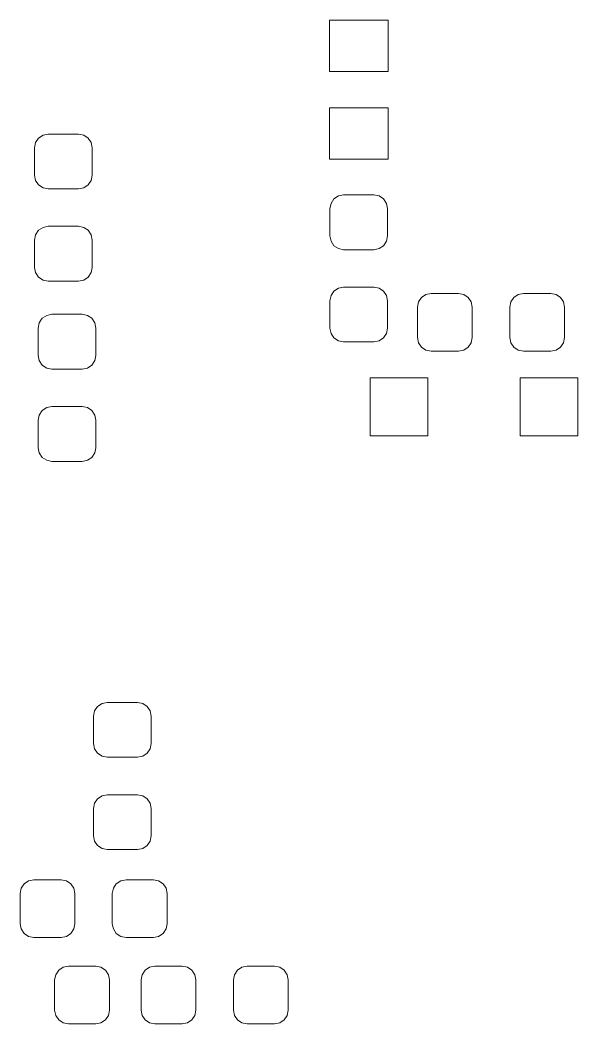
# Model space of a CAD drawing. Header units: millimetres. Extents: x -50 to 46, y -112 to 132.
# Drawn here: x -29.35 to -19.68, y 102.61 to 120.02 of the extents above; entities that cross this region are included whole.
import ezdxf

# ---------------------------------------------------------------- set-up
doc = ezdxf.new("R2010")
doc.units = ezdxf.units.MM
doc.header["$MEASUREMENT"] = 0
doc.layers.add('Layer 1', color=7, linetype='Continuous')

msp = doc.modelspace()

# ---------------------------------------------------------------- linework, layer by layer
at = {"layer": 'Layer 1', "lineweight": 9}
for points, knots in [([(-22.9694, 119.1312), (-22.9694, 119.1312), (-23.9854, 119.1312), (-23.9854, 119.1312), (-23.9854, 119.1312), (-23.9854, 119.1312), (-23.9854, 120.0202), (-23.9854, 120.0202), (-23.9854, 120.0202), (-23.9854, 120.0202), (-22.9694, 120.0202), (-22.9694, 120.0202), (-22.9694, 120.0202), (-22.9694, 120.0202), (-22.9694, 119.1312), (-22.9694, 119.1312)], [0, 0, 0, 0, 0.2, 0.2, 0.2, 0.2, 0.4, 0.4, 0.4, 0.4, 0.6, 0.6, 0.6, 0.6, 1, 1, 1, 1]), ([(-22.9694, 117.6072), (-22.9694, 117.6072), (-23.9854, 117.6072), (-23.9854, 117.6072), (-23.9854, 117.6072), (-23.9854, 117.6072), (-23.9854, 118.4962), (-23.9854, 118.4962), (-23.9854, 118.4962), (-23.9854, 118.4962), (-22.9694, 118.4962), (-22.9694, 118.4962), (-22.9694, 118.4962), (-22.9694, 118.4962), (-22.9694, 117.6072), (-22.9694, 117.6072)], [0, 0, 0, 0, 0.2, 0.2, 0.2, 0.2, 0.4, 0.4, 0.4, 0.4, 0.6, 0.6, 0.6, 0.6, 1, 1, 1, 1]), ([(-28.3388, 118.0441), (-28.3388, 118.0441), (-28.2479, 118.026), (-28.2479, 118.026), (-28.2479, 118.026), (-28.2479, 118.026), (-28.1709, 117.9745), (-28.1709, 117.9745), (-28.1709, 117.9745), (-28.1709, 117.9745), (-28.1194, 117.8975), (-28.1194, 117.8975), (-28.1194, 117.8975), (-28.1194, 117.8975), (-28.1013, 117.8066), (-28.1013, 117.8066), (-28.1013, 117.8066), (-28.1013, 117.8066), (-28.1013, 117.3316), (-28.1013, 117.3316), (-28.1013, 117.3316), (-28.1013, 117.3316), (-28.1194, 117.2407), (-28.1194, 117.2407), (-28.1194, 117.2407), (-28.1194, 117.2407), (-28.1709, 117.1637), (-28.1709, 117.1637), (-28.1709, 117.1637), (-28.1709, 117.1637), (-28.2479, 117.1122), (-28.2479, 117.1122), (-28.2479, 117.1122), (-28.2479, 117.1122), (-28.3388, 117.0941), (-28.3388, 117.0941), (-28.3388, 117.0941), (-28.3388, 117.0941), (-28.8638, 117.0941), (-28.8638, 117.0941), (-28.8638, 117.0941), (-28.8638, 117.0941), (-28.9547, 117.1122), (-28.9547, 117.1122), (-28.9547, 117.1122), (-28.9547, 117.1122), (-29.0317, 117.1637), (-29.0317, 117.1637), (-29.0317, 117.1637), (-29.0317, 117.1637), (-29.0832, 117.2407), (-29.0832, 117.2407), (-29.0832, 117.2407), (-29.0832, 117.2407), (-29.1013, 117.3316), (-29.1013, 117.3316), (-29.1013, 117.3316), (-29.1013, 117.3316), (-29.1013, 117.8066), (-29.1013, 117.8066), (-29.1013, 117.8066), (-29.1013, 117.8066), (-29.0832, 117.8975), (-29.0832, 117.8975), (-29.0832, 117.8975), (-29.0832, 117.8975), (-29.0317, 117.9745), (-29.0317, 117.9745), (-29.0317, 117.9745), (-29.0317, 117.9745), (-28.9547, 118.026), (-28.9547, 118.026), (-28.9547, 118.026), (-28.9547, 118.026), (-28.8638, 118.0441), (-28.8638, 118.0441), (-28.8638, 118.0441), (-28.8638, 118.0441), (-28.3388, 118.0441), (-28.3388, 118.0441)], [0, 0, 0, 0, 0.047619, 0.047619, 0.047619, 0.047619, 0.0952381, 0.0952381, 0.0952381, 0.0952381, 0.1428571, 0.1428571, 0.1428571, 0.1428571, 0.1904762, 0.1904762, 0.1904762, 0.1904762, 0.2380952, 0.2380952, 0.2380952, 0.2380952, 0.2857143, 0.2857143, 0.2857143, 0.2857143, 0.3333333, 0.3333333, 0.3333333, 0.3333333, 0.3809524, 0.3809524, 0.3809524, 0.3809524, 0.4285714, 0.4285714, 0.4285714, 0.4285714, 0.4761905, 0.4761905, 0.4761905, 0.4761905, 0.5238095, 0.5238095, 0.5238095, 0.5238095, 0.5714286, 0.5714286, 0.5714286, 0.5714286, 0.6190476, 0.6190476, 0.6190476, 0.6190476, 0.6666667, 0.6666667, 0.6666667, 0.6666667, 0.7142857, 0.7142857, 0.7142857, 0.7142857, 0.7619048, 0.7619048, 0.7619048, 0.7619048, 0.8095238, 0.8095238, 0.8095238, 0.8095238, 0.8571429, 0.8571429, 0.8571429, 0.8571429, 0.9047619, 0.9047619, 0.9047619, 0.9047619, 1, 1, 1, 1]), ([(-23.2149, 116.9887), (-23.2149, 116.9887), (-23.124, 116.9706), (-23.124, 116.9706), (-23.124, 116.9706), (-23.124, 116.9706), (-23.047, 116.9191), (-23.047, 116.9191), (-23.047, 116.9191), (-23.047, 116.9191), (-22.9955, 116.8421), (-22.9955, 116.8421), (-22.9955, 116.8421), (-22.9955, 116.8421), (-22.9774, 116.7512), (-22.9774, 116.7512), (-22.9774, 116.7512), (-22.9774, 116.7512), (-22.9774, 116.2762), (-22.9774, 116.2762), (-22.9774, 116.2762), (-22.9774, 116.2762), (-22.9955, 116.1853), (-22.9955, 116.1853), (-22.9955, 116.1853), (-22.9955, 116.1853), (-23.047, 116.1083), (-23.047, 116.1083), (-23.047, 116.1083), (-23.047, 116.1083), (-23.124, 116.0568), (-23.124, 116.0568), (-23.124, 116.0568), (-23.124, 116.0568), (-23.2149, 116.0387), (-23.2149, 116.0387), (-23.2149, 116.0387), (-23.2149, 116.0387), (-23.7399, 116.0387), (-23.7399, 116.0387), (-23.7399, 116.0387), (-23.7399, 116.0387), (-23.8308, 116.0568), (-23.8308, 116.0568), (-23.8308, 116.0568), (-23.8308, 116.0568), (-23.9078, 116.1083), (-23.9078, 116.1083), (-23.9078, 116.1083), (-23.9078, 116.1083), (-23.9593, 116.1853), (-23.9593, 116.1853), (-23.9593, 116.1853), (-23.9593, 116.1853), (-23.9774, 116.2762), (-23.9774, 116.2762), (-23.9774, 116.2762), (-23.9774, 116.2762), (-23.9774, 116.7512), (-23.9774, 116.7512), (-23.9774, 116.7512), (-23.9774, 116.7512), (-23.9593, 116.8421), (-23.9593, 116.8421), (-23.9593, 116.8421), (-23.9593, 116.8421), (-23.9078, 116.9191), (-23.9078, 116.9191), (-23.9078, 116.9191), (-23.9078, 116.9191), (-23.8308, 116.9706), (-23.8308, 116.9706), (-23.8308, 116.9706), (-23.8308, 116.9706), (-23.7399, 116.9887), (-23.7399, 116.9887), (-23.7399, 116.9887), (-23.7399, 116.9887), (-23.2149, 116.9887), (-23.2149, 116.9887)], [0, 0, 0, 0, 0.047619, 0.047619, 0.047619, 0.047619, 0.0952381, 0.0952381, 0.0952381, 0.0952381, 0.1428571, 0.1428571, 0.1428571, 0.1428571, 0.1904762, 0.1904762, 0.1904762, 0.1904762, 0.2380952, 0.2380952, 0.2380952, 0.2380952, 0.2857143, 0.2857143, 0.2857143, 0.2857143, 0.3333333, 0.3333333, 0.3333333, 0.3333333, 0.3809524, 0.3809524, 0.3809524, 0.3809524, 0.4285714, 0.4285714, 0.4285714, 0.4285714, 0.4761905, 0.4761905, 0.4761905, 0.4761905, 0.5238095, 0.5238095, 0.5238095, 0.5238095, 0.5714286, 0.5714286, 0.5714286, 0.5714286, 0.6190476, 0.6190476, 0.6190476, 0.6190476, 0.6666667, 0.6666667, 0.6666667, 0.6666667, 0.7142857, 0.7142857, 0.7142857, 0.7142857, 0.7619048, 0.7619048, 0.7619048, 0.7619048, 0.8095238, 0.8095238, 0.8095238, 0.8095238, 0.8571429, 0.8571429, 0.8571429, 0.8571429, 0.9047619, 0.9047619, 0.9047619, 0.9047619, 1, 1, 1, 1]), ([(-28.3388, 116.4441), (-28.3388, 116.4441), (-28.2479, 116.426), (-28.2479, 116.426), (-28.2479, 116.426), (-28.2479, 116.426), (-28.1709, 116.3745), (-28.1709, 116.3745), (-28.1709, 116.3745), (-28.1709, 116.3745), (-28.1194, 116.2975), (-28.1194, 116.2975), (-28.1194, 116.2975), (-28.1194, 116.2975), (-28.1013, 116.2066), (-28.1013, 116.2066), (-28.1013, 116.2066), (-28.1013, 116.2066), (-28.1013, 115.7316), (-28.1013, 115.7316), (-28.1013, 115.7316), (-28.1013, 115.7316), (-28.1194, 115.6407), (-28.1194, 115.6407), (-28.1194, 115.6407), (-28.1194, 115.6407), (-28.1709, 115.5637), (-28.1709, 115.5637), (-28.1709, 115.5637), (-28.1709, 115.5637), (-28.2479, 115.5122), (-28.2479, 115.5122), (-28.2479, 115.5122), (-28.2479, 115.5122), (-28.3388, 115.4941), (-28.3388, 115.4941), (-28.3388, 115.4941), (-28.3388, 115.4941), (-28.8638, 115.4941), (-28.8638, 115.4941), (-28.8638, 115.4941), (-28.8638, 115.4941), (-28.9547, 115.5122), (-28.9547, 115.5122), (-28.9547, 115.5122), (-28.9547, 115.5122), (-29.0317, 115.5637), (-29.0317, 115.5637), (-29.0317, 115.5637), (-29.0317, 115.5637), (-29.0832, 115.6407), (-29.0832, 115.6407), (-29.0832, 115.6407), (-29.0832, 115.6407), (-29.1013, 115.7316), (-29.1013, 115.7316), (-29.1013, 115.7316), (-29.1013, 115.7316), (-29.1013, 116.2066), (-29.1013, 116.2066), (-29.1013, 116.2066), (-29.1013, 116.2066), (-29.0832, 116.2975), (-29.0832, 116.2975), (-29.0832, 116.2975), (-29.0832, 116.2975), (-29.0317, 116.3745), (-29.0317, 116.3745), (-29.0317, 116.3745), (-29.0317, 116.3745), (-28.9547, 116.426), (-28.9547, 116.426), (-28.9547, 116.426), (-28.9547, 116.426), (-28.8638, 116.4441), (-28.8638, 116.4441), (-28.8638, 116.4441), (-28.8638, 116.4441), (-28.3388, 116.4441), (-28.3388, 116.4441)], [0, 0, 0, 0, 0.047619, 0.047619, 0.047619, 0.047619, 0.0952381, 0.0952381, 0.0952381, 0.0952381, 0.1428571, 0.1428571, 0.1428571, 0.1428571, 0.1904762, 0.1904762, 0.1904762, 0.1904762, 0.2380952, 0.2380952, 0.2380952, 0.2380952, 0.2857143, 0.2857143, 0.2857143, 0.2857143, 0.3333333, 0.3333333, 0.3333333, 0.3333333, 0.3809524, 0.3809524, 0.3809524, 0.3809524, 0.4285714, 0.4285714, 0.4285714, 0.4285714, 0.4761905, 0.4761905, 0.4761905, 0.4761905, 0.5238095, 0.5238095, 0.5238095, 0.5238095, 0.5714286, 0.5714286, 0.5714286, 0.5714286, 0.6190476, 0.6190476, 0.6190476, 0.6190476, 0.6666667, 0.6666667, 0.6666667, 0.6666667, 0.7142857, 0.7142857, 0.7142857, 0.7142857, 0.7619048, 0.7619048, 0.7619048, 0.7619048, 0.8095238, 0.8095238, 0.8095238, 0.8095238, 0.8571429, 0.8571429, 0.8571429, 0.8571429, 0.9047619, 0.9047619, 0.9047619, 0.9047619, 1, 1, 1, 1]), ([(-23.2149, 115.3887), (-23.2149, 115.3887), (-23.124, 115.3706), (-23.124, 115.3706), (-23.124, 115.3706), (-23.124, 115.3706), (-23.047, 115.3191), (-23.047, 115.3191), (-23.047, 115.3191), (-23.047, 115.3191), (-22.9955, 115.2421), (-22.9955, 115.2421), (-22.9955, 115.2421), (-22.9955, 115.2421), (-22.9774, 115.1512), (-22.9774, 115.1512), (-22.9774, 115.1512), (-22.9774, 115.1512), (-22.9774, 114.6762), (-22.9774, 114.6762), (-22.9774, 114.6762), (-22.9774, 114.6762), (-22.9955, 114.5853), (-22.9955, 114.5853), (-22.9955, 114.5853), (-22.9955, 114.5853), (-23.047, 114.5083), (-23.047, 114.5083), (-23.047, 114.5083), (-23.047, 114.5083), (-23.124, 114.4568), (-23.124, 114.4568), (-23.124, 114.4568), (-23.124, 114.4568), (-23.2149, 114.4387), (-23.2149, 114.4387), (-23.2149, 114.4387), (-23.2149, 114.4387), (-23.7399, 114.4387), (-23.7399, 114.4387), (-23.7399, 114.4387), (-23.7399, 114.4387), (-23.8308, 114.4568), (-23.8308, 114.4568), (-23.8308, 114.4568), (-23.8308, 114.4568), (-23.9078, 114.5083), (-23.9078, 114.5083), (-23.9078, 114.5083), (-23.9078, 114.5083), (-23.9593, 114.5853), (-23.9593, 114.5853), (-23.9593, 114.5853), (-23.9593, 114.5853), (-23.9774, 114.6762), (-23.9774, 114.6762), (-23.9774, 114.6762), (-23.9774, 114.6762), (-23.9774, 115.1512), (-23.9774, 115.1512), (-23.9774, 115.1512), (-23.9774, 115.1512), (-23.9593, 115.2421), (-23.9593, 115.2421), (-23.9593, 115.2421), (-23.9593, 115.2421), (-23.9078, 115.3191), (-23.9078, 115.3191), (-23.9078, 115.3191), (-23.9078, 115.3191), (-23.8308, 115.3706), (-23.8308, 115.3706), (-23.8308, 115.3706), (-23.8308, 115.3706), (-23.7399, 115.3887), (-23.7399, 115.3887), (-23.7399, 115.3887), (-23.7399, 115.3887), (-23.2149, 115.3887), (-23.2149, 115.3887)], [0, 0, 0, 0, 0.047619, 0.047619, 0.047619, 0.047619, 0.0952381, 0.0952381, 0.0952381, 0.0952381, 0.1428571, 0.1428571, 0.1428571, 0.1428571, 0.1904762, 0.1904762, 0.1904762, 0.1904762, 0.2380952, 0.2380952, 0.2380952, 0.2380952, 0.2857143, 0.2857143, 0.2857143, 0.2857143, 0.3333333, 0.3333333, 0.3333333, 0.3333333, 0.3809524, 0.3809524, 0.3809524, 0.3809524, 0.4285714, 0.4285714, 0.4285714, 0.4285714, 0.4761905, 0.4761905, 0.4761905, 0.4761905, 0.5238095, 0.5238095, 0.5238095, 0.5238095, 0.5714286, 0.5714286, 0.5714286, 0.5714286, 0.6190476, 0.6190476, 0.6190476, 0.6190476, 0.6666667, 0.6666667, 0.6666667, 0.6666667, 0.7142857, 0.7142857, 0.7142857, 0.7142857, 0.7619048, 0.7619048, 0.7619048, 0.7619048, 0.8095238, 0.8095238, 0.8095238, 0.8095238, 0.8571429, 0.8571429, 0.8571429, 0.8571429, 0.9047619, 0.9047619, 0.9047619, 0.9047619, 1, 1, 1, 1]), ([(-22.459, 115.0423), (-22.459, 115.0423), (-22.4409, 115.1332), (-22.4409, 115.1332), (-22.4409, 115.1332), (-22.4409, 115.1332), (-22.3894, 115.2102), (-22.3894, 115.2102), (-22.3894, 115.2102), (-22.3894, 115.2102), (-22.3124, 115.2617), (-22.3124, 115.2617), (-22.3124, 115.2617), (-22.3124, 115.2617), (-22.2215, 115.2798), (-22.2215, 115.2798), (-22.2215, 115.2798), (-22.2215, 115.2798), (-21.7465, 115.2798), (-21.7465, 115.2798), (-21.7465, 115.2798), (-21.7465, 115.2798), (-21.6556, 115.2617), (-21.6556, 115.2617), (-21.6556, 115.2617), (-21.6556, 115.2617), (-21.5786, 115.2102), (-21.5786, 115.2102), (-21.5786, 115.2102), (-21.5786, 115.2102), (-21.5271, 115.1332), (-21.5271, 115.1332), (-21.5271, 115.1332), (-21.5271, 115.1332), (-21.509, 115.0423), (-21.509, 115.0423), (-21.509, 115.0423), (-21.509, 115.0423), (-21.509, 114.5173), (-21.509, 114.5173), (-21.509, 114.5173), (-21.509, 114.5173), (-21.5271, 114.4264), (-21.5271, 114.4264), (-21.5271, 114.4264), (-21.5271, 114.4264), (-21.5786, 114.3494), (-21.5786, 114.3494), (-21.5786, 114.3494), (-21.5786, 114.3494), (-21.6556, 114.2979), (-21.6556, 114.2979), (-21.6556, 114.2979), (-21.6556, 114.2979), (-21.7465, 114.2798), (-21.7465, 114.2798), (-21.7465, 114.2798), (-21.7465, 114.2798), (-22.2215, 114.2798), (-22.2215, 114.2798), (-22.2215, 114.2798), (-22.2215, 114.2798), (-22.3124, 114.2979), (-22.3124, 114.2979), (-22.3124, 114.2979), (-22.3124, 114.2979), (-22.3894, 114.3494), (-22.3894, 114.3494), (-22.3894, 114.3494), (-22.3894, 114.3494), (-22.4409, 114.4264), (-22.4409, 114.4264), (-22.4409, 114.4264), (-22.4409, 114.4264), (-22.459, 114.5173), (-22.459, 114.5173), (-22.459, 114.5173), (-22.459, 114.5173), (-22.459, 115.0423), (-22.459, 115.0423)], [0, 0, 0, 0, 0.047619, 0.047619, 0.047619, 0.047619, 0.0952381, 0.0952381, 0.0952381, 0.0952381, 0.1428571, 0.1428571, 0.1428571, 0.1428571, 0.1904762, 0.1904762, 0.1904762, 0.1904762, 0.2380952, 0.2380952, 0.2380952, 0.2380952, 0.2857143, 0.2857143, 0.2857143, 0.2857143, 0.3333333, 0.3333333, 0.3333333, 0.3333333, 0.3809524, 0.3809524, 0.3809524, 0.3809524, 0.4285714, 0.4285714, 0.4285714, 0.4285714, 0.4761905, 0.4761905, 0.4761905, 0.4761905, 0.5238095, 0.5238095, 0.5238095, 0.5238095, 0.5714286, 0.5714286, 0.5714286, 0.5714286, 0.6190476, 0.6190476, 0.6190476, 0.6190476, 0.6666667, 0.6666667, 0.6666667, 0.6666667, 0.7142857, 0.7142857, 0.7142857, 0.7142857, 0.7619048, 0.7619048, 0.7619048, 0.7619048, 0.8095238, 0.8095238, 0.8095238, 0.8095238, 0.8571429, 0.8571429, 0.8571429, 0.8571429, 0.9047619, 0.9047619, 0.9047619, 0.9047619, 1, 1, 1, 1]), ([(-20.859, 115.0423), (-20.859, 115.0423), (-20.8409, 115.1332), (-20.8409, 115.1332), (-20.8409, 115.1332), (-20.8409, 115.1332), (-20.7894, 115.2102), (-20.7894, 115.2102), (-20.7894, 115.2102), (-20.7894, 115.2102), (-20.7124, 115.2617), (-20.7124, 115.2617), (-20.7124, 115.2617), (-20.7124, 115.2617), (-20.6215, 115.2798), (-20.6215, 115.2798), (-20.6215, 115.2798), (-20.6215, 115.2798), (-20.1465, 115.2798), (-20.1465, 115.2798), (-20.1465, 115.2798), (-20.1465, 115.2798), (-20.0556, 115.2617), (-20.0556, 115.2617), (-20.0556, 115.2617), (-20.0556, 115.2617), (-19.9786, 115.2102), (-19.9786, 115.2102), (-19.9786, 115.2102), (-19.9786, 115.2102), (-19.9271, 115.1332), (-19.9271, 115.1332), (-19.9271, 115.1332), (-19.9271, 115.1332), (-19.909, 115.0423), (-19.909, 115.0423), (-19.909, 115.0423), (-19.909, 115.0423), (-19.909, 114.5173), (-19.909, 114.5173), (-19.909, 114.5173), (-19.909, 114.5173), (-19.9271, 114.4264), (-19.9271, 114.4264), (-19.9271, 114.4264), (-19.9271, 114.4264), (-19.9786, 114.3494), (-19.9786, 114.3494), (-19.9786, 114.3494), (-19.9786, 114.3494), (-20.0556, 114.2979), (-20.0556, 114.2979), (-20.0556, 114.2979), (-20.0556, 114.2979), (-20.1465, 114.2798), (-20.1465, 114.2798), (-20.1465, 114.2798), (-20.1465, 114.2798), (-20.6215, 114.2798), (-20.6215, 114.2798), (-20.6215, 114.2798), (-20.6215, 114.2798), (-20.7124, 114.2979), (-20.7124, 114.2979), (-20.7124, 114.2979), (-20.7124, 114.2979), (-20.7894, 114.3494), (-20.7894, 114.3494), (-20.7894, 114.3494), (-20.7894, 114.3494), (-20.8409, 114.4264), (-20.8409, 114.4264), (-20.8409, 114.4264), (-20.8409, 114.4264), (-20.859, 114.5173), (-20.859, 114.5173), (-20.859, 114.5173), (-20.859, 114.5173), (-20.859, 115.0423), (-20.859, 115.0423)], [0, 0, 0, 0, 0.047619, 0.047619, 0.047619, 0.047619, 0.0952381, 0.0952381, 0.0952381, 0.0952381, 0.1428571, 0.1428571, 0.1428571, 0.1428571, 0.1904762, 0.1904762, 0.1904762, 0.1904762, 0.2380952, 0.2380952, 0.2380952, 0.2380952, 0.2857143, 0.2857143, 0.2857143, 0.2857143, 0.3333333, 0.3333333, 0.3333333, 0.3333333, 0.3809524, 0.3809524, 0.3809524, 0.3809524, 0.4285714, 0.4285714, 0.4285714, 0.4285714, 0.4761905, 0.4761905, 0.4761905, 0.4761905, 0.5238095, 0.5238095, 0.5238095, 0.5238095, 0.5714286, 0.5714286, 0.5714286, 0.5714286, 0.6190476, 0.6190476, 0.6190476, 0.6190476, 0.6666667, 0.6666667, 0.6666667, 0.6666667, 0.7142857, 0.7142857, 0.7142857, 0.7142857, 0.7619048, 0.7619048, 0.7619048, 0.7619048, 0.8095238, 0.8095238, 0.8095238, 0.8095238, 0.8571429, 0.8571429, 0.8571429, 0.8571429, 0.9047619, 0.9047619, 0.9047619, 0.9047619, 1, 1, 1, 1]), ([(-28.7993, 113.9683), (-28.7993, 113.9683), (-28.8902, 113.9864), (-28.8902, 113.9864), (-28.8902, 113.9864), (-28.8902, 113.9864), (-28.9672, 114.0379), (-28.9672, 114.0379), (-28.9672, 114.0379), (-28.9672, 114.0379), (-29.0187, 114.1149), (-29.0187, 114.1149), (-29.0187, 114.1149), (-29.0187, 114.1149), (-29.0368, 114.2058), (-29.0368, 114.2058), (-29.0368, 114.2058), (-29.0368, 114.2058), (-29.0368, 114.6808), (-29.0368, 114.6808), (-29.0368, 114.6808), (-29.0368, 114.6808), (-29.0187, 114.7717), (-29.0187, 114.7717), (-29.0187, 114.7717), (-29.0187, 114.7717), (-28.9672, 114.8487), (-28.9672, 114.8487), (-28.9672, 114.8487), (-28.9672, 114.8487), (-28.8902, 114.9002), (-28.8902, 114.9002), (-28.8902, 114.9002), (-28.8902, 114.9002), (-28.7993, 114.9183), (-28.7993, 114.9183), (-28.7993, 114.9183), (-28.7993, 114.9183), (-28.2743, 114.9183), (-28.2743, 114.9183), (-28.2743, 114.9183), (-28.2743, 114.9183), (-28.1834, 114.9002), (-28.1834, 114.9002), (-28.1834, 114.9002), (-28.1834, 114.9002), (-28.1064, 114.8487), (-28.1064, 114.8487), (-28.1064, 114.8487), (-28.1064, 114.8487), (-28.0549, 114.7717), (-28.0549, 114.7717), (-28.0549, 114.7717), (-28.0549, 114.7717), (-28.0368, 114.6808), (-28.0368, 114.6808), (-28.0368, 114.6808), (-28.0368, 114.6808), (-28.0368, 114.2058), (-28.0368, 114.2058), (-28.0368, 114.2058), (-28.0368, 114.2058), (-28.0549, 114.1149), (-28.0549, 114.1149), (-28.0549, 114.1149), (-28.0549, 114.1149), (-28.1064, 114.0379), (-28.1064, 114.0379), (-28.1064, 114.0379), (-28.1064, 114.0379), (-28.1834, 113.9864), (-28.1834, 113.9864), (-28.1834, 113.9864), (-28.1834, 113.9864), (-28.2743, 113.9683), (-28.2743, 113.9683), (-28.2743, 113.9683), (-28.2743, 113.9683), (-28.7993, 113.9683), (-28.7993, 113.9683)], [0, 0, 0, 0, 0.047619, 0.047619, 0.047619, 0.047619, 0.0952381, 0.0952381, 0.0952381, 0.0952381, 0.1428571, 0.1428571, 0.1428571, 0.1428571, 0.1904762, 0.1904762, 0.1904762, 0.1904762, 0.2380952, 0.2380952, 0.2380952, 0.2380952, 0.2857143, 0.2857143, 0.2857143, 0.2857143, 0.3333333, 0.3333333, 0.3333333, 0.3333333, 0.3809524, 0.3809524, 0.3809524, 0.3809524, 0.4285714, 0.4285714, 0.4285714, 0.4285714, 0.4761905, 0.4761905, 0.4761905, 0.4761905, 0.5238095, 0.5238095, 0.5238095, 0.5238095, 0.5714286, 0.5714286, 0.5714286, 0.5714286, 0.6190476, 0.6190476, 0.6190476, 0.6190476, 0.6666667, 0.6666667, 0.6666667, 0.6666667, 0.7142857, 0.7142857, 0.7142857, 0.7142857, 0.7619048, 0.7619048, 0.7619048, 0.7619048, 0.8095238, 0.8095238, 0.8095238, 0.8095238, 0.8571429, 0.8571429, 0.8571429, 0.8571429, 0.9047619, 0.9047619, 0.9047619, 0.9047619, 1, 1, 1, 1]), ([(-22.2775, 113.8141), (-22.2775, 113.8141), (-22.2775, 112.8133), (-22.2775, 112.8133), (-22.2775, 112.8133), (-22.2775, 112.8133), (-23.2783, 112.8133), (-23.2783, 112.8133), (-23.2783, 112.8133), (-23.2783, 112.8133), (-23.2783, 113.8141), (-23.2783, 113.8141), (-23.2783, 113.8141), (-23.2783, 113.8141), (-22.2775, 113.8141), (-22.2775, 113.8141)], [0, 0, 0, 0, 0.2, 0.2, 0.2, 0.2, 0.4, 0.4, 0.4, 0.4, 0.6, 0.6, 0.6, 0.6, 1, 1, 1, 1]), ([(-19.6765, 113.8141), (-19.6765, 113.8141), (-19.6765, 112.8133), (-19.6765, 112.8133), (-19.6765, 112.8133), (-19.6765, 112.8133), (-20.6773, 112.8133), (-20.6773, 112.8133), (-20.6773, 112.8133), (-20.6773, 112.8133), (-20.6773, 113.8141), (-20.6773, 113.8141), (-20.6773, 113.8141), (-20.6773, 113.8141), (-19.6765, 113.8141), (-19.6765, 113.8141)], [0, 0, 0, 0, 0.2, 0.2, 0.2, 0.2, 0.4, 0.4, 0.4, 0.4, 0.6, 0.6, 0.6, 0.6, 1, 1, 1, 1]), ([(-28.7993, 112.3683), (-28.7993, 112.3683), (-28.8902, 112.3864), (-28.8902, 112.3864), (-28.8902, 112.3864), (-28.8902, 112.3864), (-28.9672, 112.4379), (-28.9672, 112.4379), (-28.9672, 112.4379), (-28.9672, 112.4379), (-29.0187, 112.5149), (-29.0187, 112.5149), (-29.0187, 112.5149), (-29.0187, 112.5149), (-29.0368, 112.6058), (-29.0368, 112.6058), (-29.0368, 112.6058), (-29.0368, 112.6058), (-29.0368, 113.0808), (-29.0368, 113.0808), (-29.0368, 113.0808), (-29.0368, 113.0808), (-29.0187, 113.1717), (-29.0187, 113.1717), (-29.0187, 113.1717), (-29.0187, 113.1717), (-28.9672, 113.2487), (-28.9672, 113.2487), (-28.9672, 113.2487), (-28.9672, 113.2487), (-28.8902, 113.3002), (-28.8902, 113.3002), (-28.8902, 113.3002), (-28.8902, 113.3002), (-28.7993, 113.3183), (-28.7993, 113.3183), (-28.7993, 113.3183), (-28.7993, 113.3183), (-28.2743, 113.3183), (-28.2743, 113.3183), (-28.2743, 113.3183), (-28.2743, 113.3183), (-28.1834, 113.3002), (-28.1834, 113.3002), (-28.1834, 113.3002), (-28.1834, 113.3002), (-28.1064, 113.2487), (-28.1064, 113.2487), (-28.1064, 113.2487), (-28.1064, 113.2487), (-28.0549, 113.1717), (-28.0549, 113.1717), (-28.0549, 113.1717), (-28.0549, 113.1717), (-28.0368, 113.0808), (-28.0368, 113.0808), (-28.0368, 113.0808), (-28.0368, 113.0808), (-28.0368, 112.6058), (-28.0368, 112.6058), (-28.0368, 112.6058), (-28.0368, 112.6058), (-28.0549, 112.5149), (-28.0549, 112.5149), (-28.0549, 112.5149), (-28.0549, 112.5149), (-28.1064, 112.4379), (-28.1064, 112.4379), (-28.1064, 112.4379), (-28.1064, 112.4379), (-28.1834, 112.3864), (-28.1834, 112.3864), (-28.1834, 112.3864), (-28.1834, 112.3864), (-28.2743, 112.3683), (-28.2743, 112.3683), (-28.2743, 112.3683), (-28.2743, 112.3683), (-28.7993, 112.3683), (-28.7993, 112.3683)], [0, 0, 0, 0, 0.047619, 0.047619, 0.047619, 0.047619, 0.0952381, 0.0952381, 0.0952381, 0.0952381, 0.1428571, 0.1428571, 0.1428571, 0.1428571, 0.1904762, 0.1904762, 0.1904762, 0.1904762, 0.2380952, 0.2380952, 0.2380952, 0.2380952, 0.2857143, 0.2857143, 0.2857143, 0.2857143, 0.3333333, 0.3333333, 0.3333333, 0.3333333, 0.3809524, 0.3809524, 0.3809524, 0.3809524, 0.4285714, 0.4285714, 0.4285714, 0.4285714, 0.4761905, 0.4761905, 0.4761905, 0.4761905, 0.5238095, 0.5238095, 0.5238095, 0.5238095, 0.5714286, 0.5714286, 0.5714286, 0.5714286, 0.6190476, 0.6190476, 0.6190476, 0.6190476, 0.6666667, 0.6666667, 0.6666667, 0.6666667, 0.7142857, 0.7142857, 0.7142857, 0.7142857, 0.7619048, 0.7619048, 0.7619048, 0.7619048, 0.8095238, 0.8095238, 0.8095238, 0.8095238, 0.8571429, 0.8571429, 0.8571429, 0.8571429, 0.9047619, 0.9047619, 0.9047619, 0.9047619, 1, 1, 1, 1]), ([(-27.3149, 108.1887), (-27.3149, 108.1887), (-27.224, 108.1706), (-27.224, 108.1706), (-27.224, 108.1706), (-27.224, 108.1706), (-27.147, 108.1191), (-27.147, 108.1191), (-27.147, 108.1191), (-27.147, 108.1191), (-27.0955, 108.0421), (-27.0955, 108.0421), (-27.0955, 108.0421), (-27.0955, 108.0421), (-27.0774, 107.9512), (-27.0774, 107.9512), (-27.0774, 107.9512), (-27.0774, 107.9512), (-27.0774, 107.4762), (-27.0774, 107.4762), (-27.0774, 107.4762), (-27.0774, 107.4762), (-27.0955, 107.3853), (-27.0955, 107.3853), (-27.0955, 107.3853), (-27.0955, 107.3853), (-27.147, 107.3083), (-27.147, 107.3083), (-27.147, 107.3083), (-27.147, 107.3083), (-27.224, 107.2568), (-27.224, 107.2568), (-27.224, 107.2568), (-27.224, 107.2568), (-27.3149, 107.2387), (-27.3149, 107.2387), (-27.3149, 107.2387), (-27.3149, 107.2387), (-27.8399, 107.2387), (-27.8399, 107.2387), (-27.8399, 107.2387), (-27.8399, 107.2387), (-27.9308, 107.2568), (-27.9308, 107.2568), (-27.9308, 107.2568), (-27.9308, 107.2568), (-28.0078, 107.3083), (-28.0078, 107.3083), (-28.0078, 107.3083), (-28.0078, 107.3083), (-28.0593, 107.3853), (-28.0593, 107.3853), (-28.0593, 107.3853), (-28.0593, 107.3853), (-28.0774, 107.4762), (-28.0774, 107.4762), (-28.0774, 107.4762), (-28.0774, 107.4762), (-28.0774, 107.9512), (-28.0774, 107.9512), (-28.0774, 107.9512), (-28.0774, 107.9512), (-28.0593, 108.0421), (-28.0593, 108.0421), (-28.0593, 108.0421), (-28.0593, 108.0421), (-28.0078, 108.1191), (-28.0078, 108.1191), (-28.0078, 108.1191), (-28.0078, 108.1191), (-27.9308, 108.1706), (-27.9308, 108.1706), (-27.9308, 108.1706), (-27.9308, 108.1706), (-27.8399, 108.1887), (-27.8399, 108.1887), (-27.8399, 108.1887), (-27.8399, 108.1887), (-27.3149, 108.1887), (-27.3149, 108.1887)], [0, 0, 0, 0, 0.047619, 0.047619, 0.047619, 0.047619, 0.0952381, 0.0952381, 0.0952381, 0.0952381, 0.1428571, 0.1428571, 0.1428571, 0.1428571, 0.1904762, 0.1904762, 0.1904762, 0.1904762, 0.2380952, 0.2380952, 0.2380952, 0.2380952, 0.2857143, 0.2857143, 0.2857143, 0.2857143, 0.3333333, 0.3333333, 0.3333333, 0.3333333, 0.3809524, 0.3809524, 0.3809524, 0.3809524, 0.4285714, 0.4285714, 0.4285714, 0.4285714, 0.4761905, 0.4761905, 0.4761905, 0.4761905, 0.5238095, 0.5238095, 0.5238095, 0.5238095, 0.5714286, 0.5714286, 0.5714286, 0.5714286, 0.6190476, 0.6190476, 0.6190476, 0.6190476, 0.6666667, 0.6666667, 0.6666667, 0.6666667, 0.7142857, 0.7142857, 0.7142857, 0.7142857, 0.7619048, 0.7619048, 0.7619048, 0.7619048, 0.8095238, 0.8095238, 0.8095238, 0.8095238, 0.8571429, 0.8571429, 0.8571429, 0.8571429, 0.9047619, 0.9047619, 0.9047619, 0.9047619, 1, 1, 1, 1]), ([(-27.3149, 106.5887), (-27.3149, 106.5887), (-27.224, 106.5706), (-27.224, 106.5706), (-27.224, 106.5706), (-27.224, 106.5706), (-27.147, 106.5191), (-27.147, 106.5191), (-27.147, 106.5191), (-27.147, 106.5191), (-27.0955, 106.4421), (-27.0955, 106.4421), (-27.0955, 106.4421), (-27.0955, 106.4421), (-27.0774, 106.3512), (-27.0774, 106.3512), (-27.0774, 106.3512), (-27.0774, 106.3512), (-27.0774, 105.8762), (-27.0774, 105.8762), (-27.0774, 105.8762), (-27.0774, 105.8762), (-27.0955, 105.7853), (-27.0955, 105.7853), (-27.0955, 105.7853), (-27.0955, 105.7853), (-27.147, 105.7083), (-27.147, 105.7083), (-27.147, 105.7083), (-27.147, 105.7083), (-27.224, 105.6568), (-27.224, 105.6568), (-27.224, 105.6568), (-27.224, 105.6568), (-27.3149, 105.6387), (-27.3149, 105.6387), (-27.3149, 105.6387), (-27.3149, 105.6387), (-27.8399, 105.6387), (-27.8399, 105.6387), (-27.8399, 105.6387), (-27.8399, 105.6387), (-27.9308, 105.6568), (-27.9308, 105.6568), (-27.9308, 105.6568), (-27.9308, 105.6568), (-28.0078, 105.7083), (-28.0078, 105.7083), (-28.0078, 105.7083), (-28.0078, 105.7083), (-28.0593, 105.7853), (-28.0593, 105.7853), (-28.0593, 105.7853), (-28.0593, 105.7853), (-28.0774, 105.8762), (-28.0774, 105.8762), (-28.0774, 105.8762), (-28.0774, 105.8762), (-28.0774, 106.3512), (-28.0774, 106.3512), (-28.0774, 106.3512), (-28.0774, 106.3512), (-28.0593, 106.4421), (-28.0593, 106.4421), (-28.0593, 106.4421), (-28.0593, 106.4421), (-28.0078, 106.5191), (-28.0078, 106.5191), (-28.0078, 106.5191), (-28.0078, 106.5191), (-27.9308, 106.5706), (-27.9308, 106.5706), (-27.9308, 106.5706), (-27.9308, 106.5706), (-27.8399, 106.5887), (-27.8399, 106.5887), (-27.8399, 106.5887), (-27.8399, 106.5887), (-27.3149, 106.5887), (-27.3149, 106.5887)], [0, 0, 0, 0, 0.047619, 0.047619, 0.047619, 0.047619, 0.0952381, 0.0952381, 0.0952381, 0.0952381, 0.1428571, 0.1428571, 0.1428571, 0.1428571, 0.1904762, 0.1904762, 0.1904762, 0.1904762, 0.2380952, 0.2380952, 0.2380952, 0.2380952, 0.2857143, 0.2857143, 0.2857143, 0.2857143, 0.3333333, 0.3333333, 0.3333333, 0.3333333, 0.3809524, 0.3809524, 0.3809524, 0.3809524, 0.4285714, 0.4285714, 0.4285714, 0.4285714, 0.4761905, 0.4761905, 0.4761905, 0.4761905, 0.5238095, 0.5238095, 0.5238095, 0.5238095, 0.5714286, 0.5714286, 0.5714286, 0.5714286, 0.6190476, 0.6190476, 0.6190476, 0.6190476, 0.6666667, 0.6666667, 0.6666667, 0.6666667, 0.7142857, 0.7142857, 0.7142857, 0.7142857, 0.7619048, 0.7619048, 0.7619048, 0.7619048, 0.8095238, 0.8095238, 0.8095238, 0.8095238, 0.8571429, 0.8571429, 0.8571429, 0.8571429, 0.9047619, 0.9047619, 0.9047619, 0.9047619, 1, 1, 1, 1]), ([(-29.3524, 104.8762), (-29.3524, 104.8762), (-29.3343, 104.9671), (-29.3343, 104.9671), (-29.3343, 104.9671), (-29.3343, 104.9671), (-29.2828, 105.0441), (-29.2828, 105.0441), (-29.2828, 105.0441), (-29.2828, 105.0441), (-29.2058, 105.0956), (-29.2058, 105.0956), (-29.2058, 105.0956), (-29.2058, 105.0956), (-29.1149, 105.1137), (-29.1149, 105.1137), (-29.1149, 105.1137), (-29.1149, 105.1137), (-28.6399, 105.1137), (-28.6399, 105.1137), (-28.6399, 105.1137), (-28.6399, 105.1137), (-28.549, 105.0956), (-28.549, 105.0956), (-28.549, 105.0956), (-28.549, 105.0956), (-28.472, 105.0441), (-28.472, 105.0441), (-28.472, 105.0441), (-28.472, 105.0441), (-28.4205, 104.9671), (-28.4205, 104.9671), (-28.4205, 104.9671), (-28.4205, 104.9671), (-28.4024, 104.8762), (-28.4024, 104.8762), (-28.4024, 104.8762), (-28.4024, 104.8762), (-28.4024, 104.3512), (-28.4024, 104.3512), (-28.4024, 104.3512), (-28.4024, 104.3512), (-28.4205, 104.2603), (-28.4205, 104.2603), (-28.4205, 104.2603), (-28.4205, 104.2603), (-28.472, 104.1833), (-28.472, 104.1833), (-28.472, 104.1833), (-28.472, 104.1833), (-28.549, 104.1318), (-28.549, 104.1318), (-28.549, 104.1318), (-28.549, 104.1318), (-28.6399, 104.1137), (-28.6399, 104.1137), (-28.6399, 104.1137), (-28.6399, 104.1137), (-29.1149, 104.1137), (-29.1149, 104.1137), (-29.1149, 104.1137), (-29.1149, 104.1137), (-29.2058, 104.1318), (-29.2058, 104.1318), (-29.2058, 104.1318), (-29.2058, 104.1318), (-29.2828, 104.1833), (-29.2828, 104.1833), (-29.2828, 104.1833), (-29.2828, 104.1833), (-29.3343, 104.2603), (-29.3343, 104.2603), (-29.3343, 104.2603), (-29.3343, 104.2603), (-29.3524, 104.3512), (-29.3524, 104.3512), (-29.3524, 104.3512), (-29.3524, 104.3512), (-29.3524, 104.8762), (-29.3524, 104.8762)], [0, 0, 0, 0, 0.047619, 0.047619, 0.047619, 0.047619, 0.0952381, 0.0952381, 0.0952381, 0.0952381, 0.1428571, 0.1428571, 0.1428571, 0.1428571, 0.1904762, 0.1904762, 0.1904762, 0.1904762, 0.2380952, 0.2380952, 0.2380952, 0.2380952, 0.2857143, 0.2857143, 0.2857143, 0.2857143, 0.3333333, 0.3333333, 0.3333333, 0.3333333, 0.3809524, 0.3809524, 0.3809524, 0.3809524, 0.4285714, 0.4285714, 0.4285714, 0.4285714, 0.4761905, 0.4761905, 0.4761905, 0.4761905, 0.5238095, 0.5238095, 0.5238095, 0.5238095, 0.5714286, 0.5714286, 0.5714286, 0.5714286, 0.6190476, 0.6190476, 0.6190476, 0.6190476, 0.6666667, 0.6666667, 0.6666667, 0.6666667, 0.7142857, 0.7142857, 0.7142857, 0.7142857, 0.7619048, 0.7619048, 0.7619048, 0.7619048, 0.8095238, 0.8095238, 0.8095238, 0.8095238, 0.8571429, 0.8571429, 0.8571429, 0.8571429, 0.9047619, 0.9047619, 0.9047619, 0.9047619, 1, 1, 1, 1]), ([(-27.7524, 104.8762), (-27.7524, 104.8762), (-27.7343, 104.9671), (-27.7343, 104.9671), (-27.7343, 104.9671), (-27.7343, 104.9671), (-27.6828, 105.0441), (-27.6828, 105.0441), (-27.6828, 105.0441), (-27.6828, 105.0441), (-27.6058, 105.0956), (-27.6058, 105.0956), (-27.6058, 105.0956), (-27.6058, 105.0956), (-27.5149, 105.1137), (-27.5149, 105.1137), (-27.5149, 105.1137), (-27.5149, 105.1137), (-27.0399, 105.1137), (-27.0399, 105.1137), (-27.0399, 105.1137), (-27.0399, 105.1137), (-26.949, 105.0956), (-26.949, 105.0956), (-26.949, 105.0956), (-26.949, 105.0956), (-26.872, 105.0441), (-26.872, 105.0441), (-26.872, 105.0441), (-26.872, 105.0441), (-26.8205, 104.9671), (-26.8205, 104.9671), (-26.8205, 104.9671), (-26.8205, 104.9671), (-26.8024, 104.8762), (-26.8024, 104.8762), (-26.8024, 104.8762), (-26.8024, 104.8762), (-26.8024, 104.3512), (-26.8024, 104.3512), (-26.8024, 104.3512), (-26.8024, 104.3512), (-26.8205, 104.2603), (-26.8205, 104.2603), (-26.8205, 104.2603), (-26.8205, 104.2603), (-26.872, 104.1833), (-26.872, 104.1833), (-26.872, 104.1833), (-26.872, 104.1833), (-26.949, 104.1318), (-26.949, 104.1318), (-26.949, 104.1318), (-26.949, 104.1318), (-27.0399, 104.1137), (-27.0399, 104.1137), (-27.0399, 104.1137), (-27.0399, 104.1137), (-27.5149, 104.1137), (-27.5149, 104.1137), (-27.5149, 104.1137), (-27.5149, 104.1137), (-27.6058, 104.1318), (-27.6058, 104.1318), (-27.6058, 104.1318), (-27.6058, 104.1318), (-27.6828, 104.1833), (-27.6828, 104.1833), (-27.6828, 104.1833), (-27.6828, 104.1833), (-27.7343, 104.2603), (-27.7343, 104.2603), (-27.7343, 104.2603), (-27.7343, 104.2603), (-27.7524, 104.3512), (-27.7524, 104.3512), (-27.7524, 104.3512), (-27.7524, 104.3512), (-27.7524, 104.8762), (-27.7524, 104.8762)], [0, 0, 0, 0, 0.047619, 0.047619, 0.047619, 0.047619, 0.0952381, 0.0952381, 0.0952381, 0.0952381, 0.1428571, 0.1428571, 0.1428571, 0.1428571, 0.1904762, 0.1904762, 0.1904762, 0.1904762, 0.2380952, 0.2380952, 0.2380952, 0.2380952, 0.2857143, 0.2857143, 0.2857143, 0.2857143, 0.3333333, 0.3333333, 0.3333333, 0.3333333, 0.3809524, 0.3809524, 0.3809524, 0.3809524, 0.4285714, 0.4285714, 0.4285714, 0.4285714, 0.4761905, 0.4761905, 0.4761905, 0.4761905, 0.5238095, 0.5238095, 0.5238095, 0.5238095, 0.5714286, 0.5714286, 0.5714286, 0.5714286, 0.6190476, 0.6190476, 0.6190476, 0.6190476, 0.6666667, 0.6666667, 0.6666667, 0.6666667, 0.7142857, 0.7142857, 0.7142857, 0.7142857, 0.7619048, 0.7619048, 0.7619048, 0.7619048, 0.8095238, 0.8095238, 0.8095238, 0.8095238, 0.8571429, 0.8571429, 0.8571429, 0.8571429, 0.9047619, 0.9047619, 0.9047619, 0.9047619, 1, 1, 1, 1]), ([(-28.7524, 103.3762), (-28.7524, 103.3762), (-28.7343, 103.4671), (-28.7343, 103.4671), (-28.7343, 103.4671), (-28.7343, 103.4671), (-28.6828, 103.5441), (-28.6828, 103.5441), (-28.6828, 103.5441), (-28.6828, 103.5441), (-28.6058, 103.5956), (-28.6058, 103.5956), (-28.6058, 103.5956), (-28.6058, 103.5956), (-28.5149, 103.6137), (-28.5149, 103.6137), (-28.5149, 103.6137), (-28.5149, 103.6137), (-28.0399, 103.6137), (-28.0399, 103.6137), (-28.0399, 103.6137), (-28.0399, 103.6137), (-27.949, 103.5956), (-27.949, 103.5956), (-27.949, 103.5956), (-27.949, 103.5956), (-27.872, 103.5441), (-27.872, 103.5441), (-27.872, 103.5441), (-27.872, 103.5441), (-27.8205, 103.4671), (-27.8205, 103.4671), (-27.8205, 103.4671), (-27.8205, 103.4671), (-27.8024, 103.3762), (-27.8024, 103.3762), (-27.8024, 103.3762), (-27.8024, 103.3762), (-27.8024, 102.8512), (-27.8024, 102.8512), (-27.8024, 102.8512), (-27.8024, 102.8512), (-27.8205, 102.7603), (-27.8205, 102.7603), (-27.8205, 102.7603), (-27.8205, 102.7603), (-27.872, 102.6833), (-27.872, 102.6833), (-27.872, 102.6833), (-27.872, 102.6833), (-27.949, 102.6318), (-27.949, 102.6318), (-27.949, 102.6318), (-27.949, 102.6318), (-28.0399, 102.6137), (-28.0399, 102.6137), (-28.0399, 102.6137), (-28.0399, 102.6137), (-28.5149, 102.6137), (-28.5149, 102.6137), (-28.5149, 102.6137), (-28.5149, 102.6137), (-28.6058, 102.6318), (-28.6058, 102.6318), (-28.6058, 102.6318), (-28.6058, 102.6318), (-28.6828, 102.6833), (-28.6828, 102.6833), (-28.6828, 102.6833), (-28.6828, 102.6833), (-28.7343, 102.7603), (-28.7343, 102.7603), (-28.7343, 102.7603), (-28.7343, 102.7603), (-28.7524, 102.8512), (-28.7524, 102.8512), (-28.7524, 102.8512), (-28.7524, 102.8512), (-28.7524, 103.3762), (-28.7524, 103.3762)], [0, 0, 0, 0, 0.047619, 0.047619, 0.047619, 0.047619, 0.0952381, 0.0952381, 0.0952381, 0.0952381, 0.1428571, 0.1428571, 0.1428571, 0.1428571, 0.1904762, 0.1904762, 0.1904762, 0.1904762, 0.2380952, 0.2380952, 0.2380952, 0.2380952, 0.2857143, 0.2857143, 0.2857143, 0.2857143, 0.3333333, 0.3333333, 0.3333333, 0.3333333, 0.3809524, 0.3809524, 0.3809524, 0.3809524, 0.4285714, 0.4285714, 0.4285714, 0.4285714, 0.4761905, 0.4761905, 0.4761905, 0.4761905, 0.5238095, 0.5238095, 0.5238095, 0.5238095, 0.5714286, 0.5714286, 0.5714286, 0.5714286, 0.6190476, 0.6190476, 0.6190476, 0.6190476, 0.6666667, 0.6666667, 0.6666667, 0.6666667, 0.7142857, 0.7142857, 0.7142857, 0.7142857, 0.7619048, 0.7619048, 0.7619048, 0.7619048, 0.8095238, 0.8095238, 0.8095238, 0.8095238, 0.8571429, 0.8571429, 0.8571429, 0.8571429, 0.9047619, 0.9047619, 0.9047619, 0.9047619, 1, 1, 1, 1]), ([(-26.3024, 102.8512), (-26.3024, 102.8512), (-26.3205, 102.7603), (-26.3205, 102.7603), (-26.3205, 102.7603), (-26.3205, 102.7603), (-26.372, 102.6833), (-26.372, 102.6833), (-26.372, 102.6833), (-26.372, 102.6833), (-26.449, 102.6318), (-26.449, 102.6318), (-26.449, 102.6318), (-26.449, 102.6318), (-26.5399, 102.6137), (-26.5399, 102.6137), (-26.5399, 102.6137), (-26.5399, 102.6137), (-27.0149, 102.6137), (-27.0149, 102.6137), (-27.0149, 102.6137), (-27.0149, 102.6137), (-27.1058, 102.6318), (-27.1058, 102.6318), (-27.1058, 102.6318), (-27.1058, 102.6318), (-27.1828, 102.6833), (-27.1828, 102.6833), (-27.1828, 102.6833), (-27.1828, 102.6833), (-27.2343, 102.7603), (-27.2343, 102.7603), (-27.2343, 102.7603), (-27.2343, 102.7603), (-27.2524, 102.8512), (-27.2524, 102.8512), (-27.2524, 102.8512), (-27.2524, 102.8512), (-27.2524, 103.3762), (-27.2524, 103.3762), (-27.2524, 103.3762), (-27.2524, 103.3762), (-27.2343, 103.4671), (-27.2343, 103.4671), (-27.2343, 103.4671), (-27.2343, 103.4671), (-27.1828, 103.5441), (-27.1828, 103.5441), (-27.1828, 103.5441), (-27.1828, 103.5441), (-27.1058, 103.5956), (-27.1058, 103.5956), (-27.1058, 103.5956), (-27.1058, 103.5956), (-27.0149, 103.6137), (-27.0149, 103.6137), (-27.0149, 103.6137), (-27.0149, 103.6137), (-26.5399, 103.6137), (-26.5399, 103.6137), (-26.5399, 103.6137), (-26.5399, 103.6137), (-26.449, 103.5956), (-26.449, 103.5956), (-26.449, 103.5956), (-26.449, 103.5956), (-26.372, 103.5441), (-26.372, 103.5441), (-26.372, 103.5441), (-26.372, 103.5441), (-26.3205, 103.4671), (-26.3205, 103.4671), (-26.3205, 103.4671), (-26.3205, 103.4671), (-26.3024, 103.3762), (-26.3024, 103.3762), (-26.3024, 103.3762), (-26.3024, 103.3762), (-26.3024, 102.8512), (-26.3024, 102.8512)], [0, 0, 0, 0, 0.047619, 0.047619, 0.047619, 0.047619, 0.0952381, 0.0952381, 0.0952381, 0.0952381, 0.1428571, 0.1428571, 0.1428571, 0.1428571, 0.1904762, 0.1904762, 0.1904762, 0.1904762, 0.2380952, 0.2380952, 0.2380952, 0.2380952, 0.2857143, 0.2857143, 0.2857143, 0.2857143, 0.3333333, 0.3333333, 0.3333333, 0.3333333, 0.3809524, 0.3809524, 0.3809524, 0.3809524, 0.4285714, 0.4285714, 0.4285714, 0.4285714, 0.4761905, 0.4761905, 0.4761905, 0.4761905, 0.5238095, 0.5238095, 0.5238095, 0.5238095, 0.5714286, 0.5714286, 0.5714286, 0.5714286, 0.6190476, 0.6190476, 0.6190476, 0.6190476, 0.6666667, 0.6666667, 0.6666667, 0.6666667, 0.7142857, 0.7142857, 0.7142857, 0.7142857, 0.7619048, 0.7619048, 0.7619048, 0.7619048, 0.8095238, 0.8095238, 0.8095238, 0.8095238, 0.8571429, 0.8571429, 0.8571429, 0.8571429, 0.9047619, 0.9047619, 0.9047619, 0.9047619, 1, 1, 1, 1]), ([(-24.7024, 102.8512), (-24.7024, 102.8512), (-24.7205, 102.7603), (-24.7205, 102.7603), (-24.7205, 102.7603), (-24.7205, 102.7603), (-24.772, 102.6833), (-24.772, 102.6833), (-24.772, 102.6833), (-24.772, 102.6833), (-24.849, 102.6318), (-24.849, 102.6318), (-24.849, 102.6318), (-24.849, 102.6318), (-24.9399, 102.6137), (-24.9399, 102.6137), (-24.9399, 102.6137), (-24.9399, 102.6137), (-25.4149, 102.6137), (-25.4149, 102.6137), (-25.4149, 102.6137), (-25.4149, 102.6137), (-25.5058, 102.6318), (-25.5058, 102.6318), (-25.5058, 102.6318), (-25.5058, 102.6318), (-25.5828, 102.6833), (-25.5828, 102.6833), (-25.5828, 102.6833), (-25.5828, 102.6833), (-25.6343, 102.7603), (-25.6343, 102.7603), (-25.6343, 102.7603), (-25.6343, 102.7603), (-25.6524, 102.8512), (-25.6524, 102.8512), (-25.6524, 102.8512), (-25.6524, 102.8512), (-25.6524, 103.3762), (-25.6524, 103.3762), (-25.6524, 103.3762), (-25.6524, 103.3762), (-25.6343, 103.4671), (-25.6343, 103.4671), (-25.6343, 103.4671), (-25.6343, 103.4671), (-25.5828, 103.5441), (-25.5828, 103.5441), (-25.5828, 103.5441), (-25.5828, 103.5441), (-25.5058, 103.5956), (-25.5058, 103.5956), (-25.5058, 103.5956), (-25.5058, 103.5956), (-25.4149, 103.6137), (-25.4149, 103.6137), (-25.4149, 103.6137), (-25.4149, 103.6137), (-24.9399, 103.6137), (-24.9399, 103.6137), (-24.9399, 103.6137), (-24.9399, 103.6137), (-24.849, 103.5956), (-24.849, 103.5956), (-24.849, 103.5956), (-24.849, 103.5956), (-24.772, 103.5441), (-24.772, 103.5441), (-24.772, 103.5441), (-24.772, 103.5441), (-24.7205, 103.4671), (-24.7205, 103.4671), (-24.7205, 103.4671), (-24.7205, 103.4671), (-24.7024, 103.3762), (-24.7024, 103.3762), (-24.7024, 103.3762), (-24.7024, 103.3762), (-24.7024, 102.8512), (-24.7024, 102.8512)], [0, 0, 0, 0, 0.047619, 0.047619, 0.047619, 0.047619, 0.0952381, 0.0952381, 0.0952381, 0.0952381, 0.1428571, 0.1428571, 0.1428571, 0.1428571, 0.1904762, 0.1904762, 0.1904762, 0.1904762, 0.2380952, 0.2380952, 0.2380952, 0.2380952, 0.2857143, 0.2857143, 0.2857143, 0.2857143, 0.3333333, 0.3333333, 0.3333333, 0.3333333, 0.3809524, 0.3809524, 0.3809524, 0.3809524, 0.4285714, 0.4285714, 0.4285714, 0.4285714, 0.4761905, 0.4761905, 0.4761905, 0.4761905, 0.5238095, 0.5238095, 0.5238095, 0.5238095, 0.5714286, 0.5714286, 0.5714286, 0.5714286, 0.6190476, 0.6190476, 0.6190476, 0.6190476, 0.6666667, 0.6666667, 0.6666667, 0.6666667, 0.7142857, 0.7142857, 0.7142857, 0.7142857, 0.7619048, 0.7619048, 0.7619048, 0.7619048, 0.8095238, 0.8095238, 0.8095238, 0.8095238, 0.8571429, 0.8571429, 0.8571429, 0.8571429, 0.9047619, 0.9047619, 0.9047619, 0.9047619, 1, 1, 1, 1])]:
    msp.add_open_spline(points, degree=3, knots=knots, dxfattribs=at)

doc.saveas('drawing.dxf')
